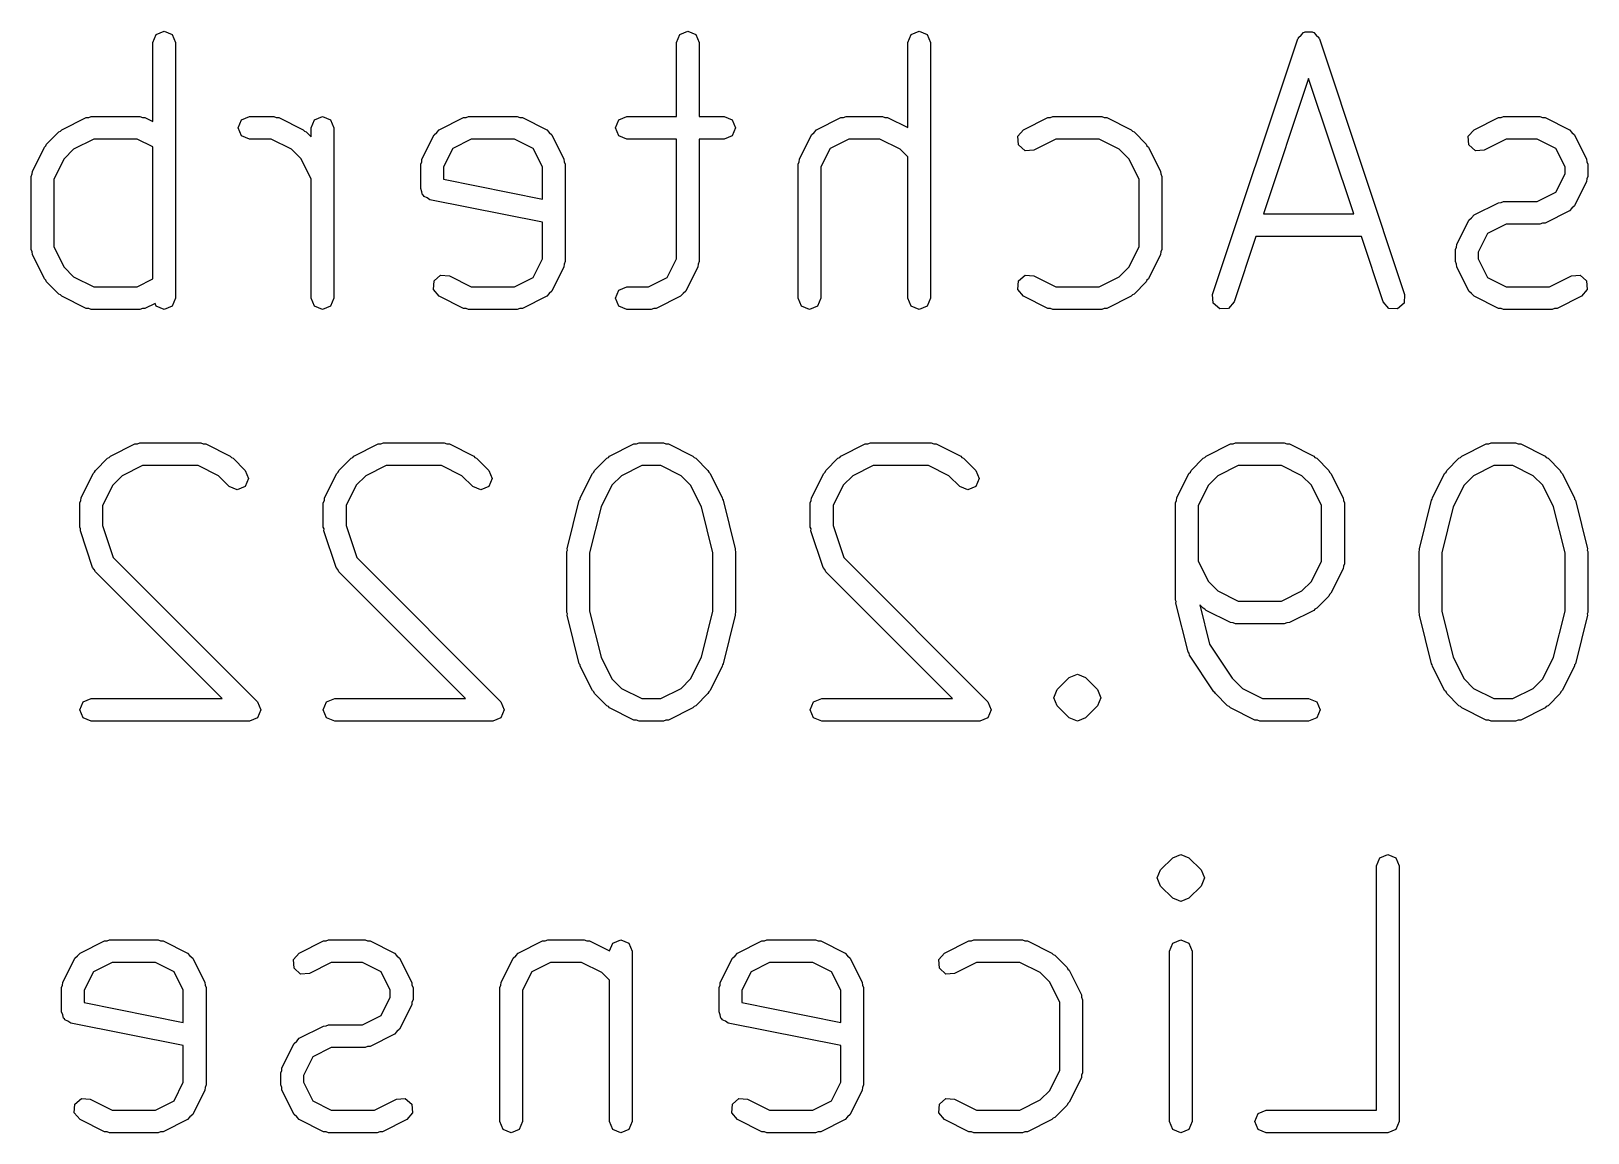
# Model space of a CAD drawing. Extents: x -8.7 to 8.7, y -10.2 to 10.1.
# Drawn here: x -3.9 to 1.58, y -10.24 to -6.37 of the extents above; entities that cross this region are included whole.
import ezdxf

# ---------------------------------------------------------------- set-up
doc = ezdxf.new("R2010")
doc.units = 0
doc.layers.add('BLACK', color=7, linetype='CONTINUOUS')

msp = doc.modelspace()

# ---------------------------------------------------------------- linework, layer by layer
at = {"layer": 'BLACK', "linetype": 'CONTINUOUS'}
for p, q in [((-3.46857, -6.40614), (-3.45686, -6.37786)), ((-3.46857, -6.68428), (-3.46857, -6.40614)), ((-3.45686, -6.37786), (-3.42857, -6.36614)), ((-3.42857, -6.36614), (-3.40029, -6.37786)), ((-3.40029, -6.37786), (-3.38857, -6.40614)), ((-3.38857, -6.40614), (-3.38857, -7.30614)), ((-1.62571, -6.40614), (-1.614, -6.37786)), ((-1.62571, -6.66614), (-1.62571, -6.40614)), ((-1.614, -6.37786), (-1.58571, -6.36614)), ((-1.58571, -6.36614), (-1.55743, -6.37786)), ((-1.55743, -6.37786), (-1.54571, -6.40614)), ((-1.54571, -6.40614), (-1.54571, -6.66614)), ((-0.811428, -6.40614), (-0.799712, -6.37786)), ((-0.811428, -6.70571), (-0.811428, -6.40614)), ((-0.799712, -6.37786), (-0.771428, -6.36614)), ((-0.771428, -6.36614), (-0.743144, -6.37786)), ((-0.743144, -6.37786), (-0.731428, -6.40614)), ((-0.731428, -6.40614), (-0.731428, -7.30614)), ((0.262052, -7.29349), (0.562052, -6.39349)), ((0.562052, -6.39349), (0.56401, -6.39123)), ((0.56401, -6.39123), (0.564222, -6.38825)), ((0.564222, -6.38825), (0.573804, -6.37994)), ((0.573804, -6.37994), (0.582111, -6.37037)), ((0.582111, -6.37037), (0.585091, -6.37015)), ((0.585091, -6.37015), (0.58735, -6.3682)), ((0.58735, -6.3682), (0.600002, -6.36909)), ((0.600002, -6.36909), (0.612648, -6.3682)), ((0.612648, -6.3682), (0.614906, -6.37015)), ((0.614906, -6.37015), (0.617887, -6.37036)), ((0.617887, -6.37036), (0.626196, -6.37994)), ((0.626196, -6.37994), (0.635776, -6.38825)), ((0.635776, -6.38825), (0.635988, -6.39123)), ((0.635988, -6.39123), (0.637946, -6.39349)), ((0.637946, -6.39349), (0.937946, -7.29349)), ((0.599999, -6.53263), (0.44121, -7.009)), ((0.758788, -7.009), (0.599999, -6.53263)), ((-3.78932, -6.71322), (-3.7036, -6.67036)), ((-3.7036, -6.67036), (-3.69432, -6.6697)), ((-3.69432, -6.6697), (-3.68571, -6.66614)), ((-3.68571, -6.66614), (-3.51428, -6.66614)), ((-3.51428, -6.66614), (-3.50568, -6.6697)), ((-3.50568, -6.6697), (-3.4964, -6.67036)), ((-3.4964, -6.67036), (-3.46857, -6.68428)), ((-3.16857, -6.70614), (-3.15685, -6.67786)), ((-3.15685, -6.67786), (-3.12857, -6.66614)), ((-3.12857, -6.66614), (-3.04286, -6.66614)), ((-3.04286, -6.66614), (-3.03425, -6.6697)), ((-3.03425, -6.6697), (-3.02497, -6.67036)), ((-3.02497, -6.67036), (-2.93925, -6.71322)), ((-2.91143, -6.70614), (-2.89971, -6.67786)), ((-2.89971, -6.67786), (-2.87143, -6.66614)), ((-2.87143, -6.66614), (-2.84314, -6.67786)), ((-2.84314, -6.67786), (-2.83143, -6.70614)), ((-2.46075, -6.71322), (-2.37503, -6.67036)), ((-2.37503, -6.67036), (-2.36574, -6.6697)), ((-2.36574, -6.6697), (-2.35714, -6.66614)), ((-2.35714, -6.66614), (-2.18571, -6.66614)), ((-2.18571, -6.66614), (-2.17711, -6.6697)), ((-2.17711, -6.6697), (-2.16783, -6.67036)), ((-2.16783, -6.67036), (-2.08211, -6.71322)), ((-1.84, -6.70614), (-1.82828, -6.67786)), ((-1.82828, -6.67786), (-1.8, -6.66614)), ((-1.8, -6.66614), (-1.62571, -6.66614)), ((-1.54571, -6.66614), (-1.45714, -6.66614)), ((-1.45714, -6.66614), (-1.42886, -6.67786)), ((-1.42886, -6.67786), (-1.41714, -6.70614)), ((-1.13217, -6.71322), (-1.04646, -6.67036)), ((-1.04646, -6.67036), (-1.03717, -6.6697)), ((-1.03717, -6.6697), (-1.02857, -6.66614)), ((-1.02857, -6.66614), (-0.9, -6.66614)), ((-0.9, -6.66614), (-0.891398, -6.6697)), ((-0.891398, -6.6697), (-0.882111, -6.67036)), ((-0.882111, -6.67036), (-0.811428, -6.70571)), ((-0.403603, -6.71322), (-0.317889, -6.67036)), ((-0.317889, -6.67036), (-0.308602, -6.6697)), ((-0.308602, -6.6697), (-0.3, -6.66614)), ((-0.3, -6.66614), (-0.128571, -6.66614)), ((-0.128571, -6.66614), (-0.119969, -6.6697)), ((-0.119969, -6.6697), (-0.110682, -6.67036)), ((-0.110682, -6.67036), (-0.024968, -6.71322)), ((1.18211, -6.71322), (1.26783, -6.67036)), ((1.26783, -6.67036), (1.27711, -6.6697)), ((1.27711, -6.6697), (1.28571, -6.66614)), ((1.28571, -6.66614), (1.41429, -6.66614)), ((1.41429, -6.66614), (1.42289, -6.6697)), ((1.42289, -6.6697), (1.43217, -6.67036)), ((1.43217, -6.67036), (1.51789, -6.71322)), ((-3.84257, -6.76357), (-3.79971, -6.72072)), ((-3.79971, -6.72072), (-3.79363, -6.7182)), ((-3.79363, -6.7182), (-3.78932, -6.71322)), ((-3.15685, -6.73443), (-3.16857, -6.70614)), ((-3.12857, -6.74614), (-3.15685, -6.73443)), ((-2.93925, -6.71322), (-2.93494, -6.7182)), ((-2.93494, -6.7182), (-2.92886, -6.72072)), ((-2.92886, -6.72072), (-2.91143, -6.73815)), ((-2.91143, -6.73815), (-2.91143, -6.70614)), ((-2.83143, -6.70614), (-2.83143, -7.30614)), ((-2.52149, -6.81682), (-2.47863, -6.73111)), ((-2.47863, -6.73111), (-2.46906, -6.7228)), ((-2.46906, -6.7228), (-2.46075, -6.71322)), ((-2.08211, -6.71322), (-2.0738, -6.7228)), ((-2.0738, -6.7228), (-2.06422, -6.73111)), ((-2.06422, -6.73111), (-2.02136, -6.81682)), ((-1.82828, -6.73443), (-1.84, -6.70614)), ((-1.8, -6.74614), (-1.82828, -6.73443)), ((-1.42886, -6.73443), (-1.45714, -6.74614)), ((-1.41714, -6.70614), (-1.42886, -6.73443)), ((-1.19292, -6.81682), (-1.15006, -6.73111)), ((-1.15006, -6.73111), (-1.14048, -6.7228)), ((-1.14048, -6.7228), (-1.13217, -6.71322)), ((-0.423661, -6.73635), (-0.403603, -6.71322)), ((-0.421491, -6.76689), (-0.423661, -6.73635)), ((-0.024968, -6.71322), (-0.020655, -6.7182)), ((-0.020655, -6.7182), (-0.014573, -6.72072)), ((-0.014573, -6.72072), (0.028284, -6.76357)), ((1.16205, -6.73635), (1.18211, -6.71322)), ((1.16422, -6.76689), (1.16205, -6.73635)), ((1.51789, -6.71322), (1.52619, -6.7228)), ((1.52619, -6.7228), (1.53578, -6.73111)), ((1.53578, -6.73111), (1.57863, -6.81682)), ((-3.89292, -6.85968), (-3.85006, -6.77397)), ((-3.85006, -6.77397), (-3.84509, -6.76965)), ((-3.84509, -6.76965), (-3.84257, -6.76357)), ((-3.74774, -6.78187), (-3.78141, -6.81555)), ((-3.67627, -6.74614), (-3.74774, -6.78187)), ((-3.52373, -6.74614), (-3.67627, -6.74614)), ((-3.46857, -6.77372), (-3.52373, -6.74614)), ((-3.46857, -7.23856), (-3.46857, -6.77372)), ((-3.0523, -6.74614), (-3.12857, -6.74614)), ((-2.98084, -6.78187), (-3.0523, -6.74614)), ((-2.94716, -6.81555), (-2.98084, -6.78187)), ((-2.41304, -6.77881), (-2.44571, -6.84416)), ((-2.3477, -6.74614), (-2.41304, -6.77881)), ((-2.19516, -6.74614), (-2.3477, -6.74614)), ((-2.12981, -6.77881), (-2.19516, -6.74614)), ((-2.09714, -6.84416), (-2.12981, -6.77881)), ((-1.62571, -6.74614), (-1.8, -6.74614)), ((-1.62571, -7.16813), (-1.62571, -6.74614)), ((-1.45714, -6.74614), (-1.54571, -6.74614)), ((-1.54571, -6.74614), (-1.54571, -7.17757)), ((-1.08447, -6.77881), (-1.11714, -6.84416)), ((-1.01913, -6.74614), (-1.08447, -6.77881)), ((-0.909443, -6.74614), (-1.01913, -6.74614)), ((-0.837979, -6.78187), (-0.909443, -6.74614)), ((-0.811428, -6.80842), (-0.837979, -6.78187)), ((-0.398363, -6.78695), (-0.421491, -6.76689)), ((-0.367825, -6.78478), (-0.398363, -6.78695)), ((-0.290557, -6.74614), (-0.367825, -6.78478)), ((-0.138014, -6.74614), (-0.290557, -6.74614)), ((-0.06655, -6.78187), (-0.138014, -6.74614)), ((-0.032875, -6.81555), (-0.06655, -6.78187)), ((0.028284, -6.76357), (0.030803, -6.76965)), ((0.030803, -6.76965), (0.035777, -6.77397)), ((0.035777, -6.77397), (0.078634, -6.85968)), ((1.18735, -6.78695), (1.16422, -6.76689)), ((1.21789, -6.78478), (1.18735, -6.78695)), ((1.29516, -6.74614), (1.21789, -6.78478)), ((1.40484, -6.74614), (1.29516, -6.74614)), ((1.47018, -6.77881), (1.40484, -6.74614)), ((1.50286, -6.84416), (1.47018, -6.77881)), ((-3.78141, -6.81555), (-3.81714, -6.88701)), ((-2.91143, -6.88701), (-2.94716, -6.81555)), ((-2.52571, -6.83471), (-2.52215, -6.82611)), ((-2.52571, -6.92043), (-2.52571, -6.83471)), ((-2.52215, -6.82611), (-2.52149, -6.81682)), ((-2.44571, -6.84416), (-2.44571, -6.88764)), ((-2.09714, -6.95735), (-2.09714, -6.84416)), ((-2.02136, -6.81682), (-2.0207, -6.82611)), ((-2.0207, -6.82611), (-2.01714, -6.83471)), ((-2.01714, -6.83471), (-2.01714, -7.17757)), ((-1.19714, -6.83471), (-1.19358, -6.82611)), ((-1.19714, -7.30614), (-1.19714, -6.83471)), ((-1.19358, -6.82611), (-1.19292, -6.81682)), ((-1.11714, -6.84416), (-1.11714, -7.30614)), ((-0.811428, -7.30614), (-0.811428, -6.80842)), ((0.002857, -6.88701), (-0.032875, -6.81555)), ((1.50286, -6.86813), (1.50286, -6.84416)), ((1.57863, -6.81682), (1.57929, -6.82611)), ((1.57929, -6.82611), (1.58286, -6.83471)), ((1.58286, -6.83471), (1.58286, -6.87757)), ((-3.89714, -6.87757), (-3.89358, -6.86897)), ((-3.89714, -7.13471), (-3.89714, -6.87757)), ((-3.89358, -6.86897), (-3.89292, -6.85968)), ((-3.81714, -6.88701), (-3.81714, -7.12527)), ((-2.91143, -7.30614), (-2.91143, -6.88701)), ((-2.44571, -6.88764), (-2.09714, -6.95735)), ((0.002857, -7.12527), (0.002857, -6.88701)), ((0.078634, -6.85968), (0.079294, -6.86897)), ((0.079294, -6.86897), (0.082857, -6.87757)), ((0.082857, -6.87757), (0.082857, -7.13471)), ((1.47018, -6.93347), (1.50286, -6.86813)), ((1.57863, -6.89546), (1.53578, -6.98117)), ((1.57929, -6.88617), (1.57863, -6.89546)), ((1.58286, -6.87757), (1.57929, -6.88617)), ((-2.52126, -6.93119), (-2.52571, -6.92043)), ((-2.519, -6.94262), (-2.52126, -6.93119)), ((-2.51557, -6.94491), (-2.519, -6.94262)), ((-2.514, -6.94871), (-2.51557, -6.94491)), ((-2.50324, -6.95317), (-2.514, -6.94871)), ((-2.49356, -6.95965), (-2.50324, -6.95317)), ((1.40484, -6.96614), (1.47018, -6.93347)), ((-2.09714, -7.03893), (-2.49356, -6.95965)), ((0.44121, -7.009), (0.758788, -7.009)), ((1.1738, -7.0228), (1.18211, -7.01322)), ((1.18211, -7.01322), (1.26783, -6.97036)), ((1.26783, -6.97036), (1.27711, -6.9697)), ((1.27711, -6.9697), (1.28571, -6.96614)), ((1.28571, -6.96614), (1.40484, -6.96614)), ((1.51789, -6.99906), (1.43217, -7.04192)), ((1.52619, -6.98948), (1.51789, -6.99906)), ((1.53578, -6.98117), (1.52619, -6.98948)), ((-2.09714, -7.16813), (-2.09714, -7.03893)), ((1.12136, -7.11682), (1.16422, -7.03111)), ((1.16422, -7.03111), (1.1738, -7.0228)), ((1.29516, -7.04614), (1.22981, -7.07881)), ((1.41429, -7.04614), (1.29516, -7.04614)), ((1.42289, -7.04258), (1.41429, -7.04614)), ((1.43217, -7.04192), (1.42289, -7.04258)), ((0.414543, -7.089), (0.337946, -7.31879)), ((0.785455, -7.089), (0.414543, -7.089)), ((0.862052, -7.31879), (0.785455, -7.089)), ((1.1207, -7.12611), (1.12136, -7.11682)), ((1.22981, -7.07881), (1.19714, -7.14416)), ((-3.89358, -7.14332), (-3.89714, -7.13471)), ((-3.89292, -7.1526), (-3.89358, -7.14332)), ((-3.85006, -7.23832), (-3.89292, -7.1526)), ((-3.81714, -7.12527), (-3.78141, -7.19673)), ((-2.12981, -7.23347), (-2.09714, -7.16813)), ((-2.01714, -7.17757), (-2.0207, -7.18617)), ((-1.65838, -7.23347), (-1.62571, -7.16813)), ((-1.54571, -7.17757), (-1.54928, -7.18617)), ((-0.032875, -7.19673), (0.002857, -7.12527)), ((0.078634, -7.1526), (0.035777, -7.23832)), ((0.079294, -7.14332), (0.078634, -7.1526)), ((0.082857, -7.13471), (0.079294, -7.14332)), ((1.11714, -7.13471), (1.1207, -7.12611)), ((1.11714, -7.17757), (1.11714, -7.13471)), ((1.1207, -7.18617), (1.11714, -7.17757)), ((1.19714, -7.14416), (1.19714, -7.16813)), ((1.19714, -7.16813), (1.22981, -7.23347)), ((-3.78141, -7.19673), (-3.74774, -7.23041)), ((-3.74774, -7.23041), (-3.67627, -7.26614)), ((-2.47863, -7.2454), (-2.45551, -7.22534)), ((-2.45551, -7.22534), (-2.42497, -7.22751)), ((-2.42497, -7.22751), (-2.3477, -7.26614)), ((-2.19516, -7.26614), (-2.12981, -7.23347)), ((-2.02136, -7.19546), (-2.06422, -7.28117)), ((-2.0207, -7.18617), (-2.02136, -7.19546)), ((-1.72373, -7.26614), (-1.65838, -7.23347)), ((-1.54994, -7.19546), (-1.59279, -7.28117)), ((-1.54928, -7.18617), (-1.54994, -7.19546)), ((-0.421491, -7.2454), (-0.398363, -7.22534)), ((-0.398363, -7.22534), (-0.367825, -7.22751)), ((-0.367825, -7.22751), (-0.290558, -7.26614)), ((-0.138014, -7.26614), (-0.06655, -7.23041)), ((-0.06655, -7.23041), (-0.032875, -7.19673)), ((1.12136, -7.19546), (1.1207, -7.18617)), ((1.16422, -7.28117), (1.12136, -7.19546)), ((1.22981, -7.23347), (1.29516, -7.26614)), ((1.4477, -7.26614), (1.52497, -7.22751)), ((1.52497, -7.22751), (1.55551, -7.22534)), ((1.55551, -7.22534), (1.57863, -7.2454)), ((-3.84509, -7.24263), (-3.85006, -7.23832)), ((-3.84257, -7.24871), (-3.84509, -7.24263)), ((-3.79971, -7.29157), (-3.84257, -7.24871)), ((-3.67627, -7.26614), (-3.52373, -7.26614)), ((-3.52373, -7.26614), (-3.46857, -7.23856)), ((-2.4808, -7.27593), (-2.47863, -7.2454)), ((-2.46074, -7.29906), (-2.4808, -7.27593)), ((-2.3477, -7.26614), (-2.19516, -7.26614)), ((-2.06422, -7.28117), (-2.07381, -7.28948)), ((-1.84, -7.30614), (-1.82828, -7.27786)), ((-1.82828, -7.27786), (-1.8, -7.26614)), ((-1.8, -7.26614), (-1.72373, -7.26614)), ((-1.59279, -7.28117), (-1.60238, -7.28948)), ((-0.423661, -7.27593), (-0.421491, -7.2454)), ((-0.403603, -7.29906), (-0.423661, -7.27593)), ((-0.290558, -7.26614), (-0.138014, -7.26614)), ((0.028284, -7.24871), (-0.014573, -7.29157)), ((0.030803, -7.24263), (0.028284, -7.24871)), ((0.035777, -7.23832), (0.030803, -7.24263)), ((1.1738, -7.28948), (1.16422, -7.28117)), ((1.29516, -7.26614), (1.4477, -7.26614)), ((1.5808, -7.27593), (1.56074, -7.29906)), ((1.57863, -7.2454), (1.5808, -7.27593)), ((-3.79363, -7.29409), (-3.79971, -7.29157)), ((-3.78932, -7.29906), (-3.79363, -7.29409)), ((-3.7036, -7.34192), (-3.78932, -7.29906)), ((-3.69432, -7.34258), (-3.7036, -7.34192)), ((-3.68571, -7.34614), (-3.69432, -7.34258)), ((-3.50568, -7.34258), (-3.51428, -7.34614)), ((-3.4964, -7.34192), (-3.50568, -7.34258)), ((-3.46107, -7.32425), (-3.4964, -7.34192)), ((-3.45686, -7.33443), (-3.46107, -7.32425)), ((-3.42857, -7.34614), (-3.45686, -7.33443)), ((-3.40029, -7.33443), (-3.42857, -7.34614)), ((-3.38857, -7.30614), (-3.40029, -7.33443)), ((-2.89971, -7.33443), (-2.91143, -7.30614)), ((-2.87143, -7.34614), (-2.89971, -7.33443)), ((-2.84314, -7.33443), (-2.87143, -7.34614)), ((-2.83143, -7.30614), (-2.84314, -7.33443)), ((-2.37503, -7.34192), (-2.46074, -7.29906)), ((-2.36574, -7.34258), (-2.37503, -7.34192)), ((-2.35714, -7.34614), (-2.36574, -7.34258)), ((-2.17711, -7.34258), (-2.18571, -7.34614)), ((-2.16783, -7.34192), (-2.17711, -7.34258)), ((-2.08211, -7.29906), (-2.16783, -7.34192)), ((-2.07381, -7.28948), (-2.08211, -7.29906)), ((-1.82828, -7.33443), (-1.84, -7.30614)), ((-1.8, -7.34614), (-1.82828, -7.33443)), ((-1.70568, -7.34258), (-1.71428, -7.34614)), ((-1.6964, -7.34192), (-1.70568, -7.34258)), ((-1.61068, -7.29906), (-1.6964, -7.34192)), ((-1.60238, -7.28948), (-1.61068, -7.29906)), ((-1.18543, -7.33443), (-1.19714, -7.30614)), ((-1.15714, -7.34614), (-1.18543, -7.33443)), ((-1.12886, -7.33443), (-1.15714, -7.34614)), ((-1.11714, -7.30614), (-1.12886, -7.33443)), ((-0.799712, -7.33443), (-0.811428, -7.30614)), ((-0.771428, -7.34614), (-0.799712, -7.33443)), ((-0.743144, -7.33443), (-0.771428, -7.34614)), ((-0.731428, -7.30614), (-0.743144, -7.33443)), ((-0.317889, -7.34192), (-0.403603, -7.29906)), ((-0.308602, -7.34258), (-0.317889, -7.34192)), ((-0.3, -7.34614), (-0.308602, -7.34258)), ((-0.119969, -7.34258), (-0.128571, -7.34614)), ((-0.110682, -7.34192), (-0.119969, -7.34258)), ((-0.024969, -7.29906), (-0.110682, -7.34192)), ((-0.020655, -7.29409), (-0.024969, -7.29906)), ((-0.014573, -7.29157), (-0.020655, -7.29409)), ((0.264222, -7.32403), (0.262052, -7.29349)), ((0.28735, -7.34409), (0.264222, -7.32403)), ((0.317887, -7.34192), (0.28735, -7.34409)), ((0.337946, -7.31879), (0.317887, -7.34192)), ((0.882111, -7.34192), (0.862052, -7.31879)), ((0.912648, -7.34409), (0.882111, -7.34192)), ((0.935776, -7.32403), (0.912648, -7.34409)), ((0.937946, -7.29349), (0.935776, -7.32403)), ((1.18211, -7.29906), (1.1738, -7.28948)), ((1.26783, -7.34192), (1.18211, -7.29906)), ((1.27711, -7.34258), (1.26783, -7.34192)), ((1.28571, -7.34614), (1.27711, -7.34258)), ((1.46574, -7.34258), (1.45714, -7.34614)), ((1.47503, -7.34192), (1.46574, -7.34258)), ((1.56074, -7.29906), (1.47503, -7.34192)), ((-3.51428, -7.34614), (-3.68571, -7.34614)), ((-2.18571, -7.34614), (-2.35714, -7.34614)), ((-1.71428, -7.34614), (-1.8, -7.34614)), ((-0.128571, -7.34614), (-0.3, -7.34614)), ((1.45714, -7.34614), (1.28571, -7.34614)), ((-3.61789, -7.86222), (-3.53217, -7.81936)), ((-3.53217, -7.81936), (-3.52289, -7.8187)), ((-3.52289, -7.8187), (-3.51428, -7.81514)), ((-3.51428, -7.81514), (-3.3, -7.81514)), ((-3.3, -7.81514), (-3.2914, -7.8187)), ((-3.2914, -7.8187), (-3.28211, -7.81936)), ((-3.28211, -7.81936), (-3.1964, -7.86222)), ((-2.76075, -7.86222), (-2.67503, -7.81936)), ((-2.67503, -7.81936), (-2.66574, -7.8187)), ((-2.66574, -7.8187), (-2.65714, -7.81514)), ((-2.65714, -7.81514), (-2.44286, -7.81514)), ((-2.44286, -7.81514), (-2.43425, -7.8187)), ((-2.43425, -7.8187), (-2.42497, -7.81936)), ((-2.42497, -7.81936), (-2.33925, -7.86222)), ((-1.86075, -7.86222), (-1.77503, -7.81936)), ((-1.77503, -7.81936), (-1.76574, -7.8187)), ((-1.76574, -7.8187), (-1.75714, -7.81514)), ((-1.75714, -7.81514), (-1.67143, -7.81514)), ((-1.67143, -7.81514), (-1.66283, -7.8187)), ((-1.66283, -7.8187), (-1.65354, -7.81936)), ((-1.65354, -7.81936), (-1.56783, -7.86222)), ((-1.04646, -7.86222), (-0.960746, -7.81936)), ((-0.960746, -7.81936), (-0.951459, -7.8187)), ((-0.951459, -7.8187), (-0.942857, -7.81514)), ((-0.942857, -7.81514), (-0.728571, -7.81514)), ((-0.728571, -7.81514), (-0.719969, -7.8187)), ((-0.719969, -7.8187), (-0.710682, -7.81936)), ((-0.710682, -7.81936), (-0.624968, -7.86222)), ((0.239253, -7.86222), (0.324969, -7.81936)), ((0.324969, -7.81936), (0.334255, -7.8187)), ((0.334255, -7.8187), (0.342857, -7.81514)), ((0.342857, -7.81514), (0.514285, -7.81514)), ((0.514285, -7.81514), (0.522887, -7.8187)), ((0.522887, -7.8187), (0.532174, -7.81936)), ((0.532174, -7.81936), (0.617888, -7.86222)), ((1.13925, -7.86222), (1.22497, -7.81936)), ((1.22497, -7.81936), (1.23425, -7.8187)), ((1.23425, -7.8187), (1.24286, -7.81514)), ((1.24286, -7.81514), (1.32857, -7.81514)), ((1.32857, -7.81514), (1.33717, -7.8187)), ((1.33717, -7.8187), (1.34646, -7.81936)), ((1.34646, -7.81936), (1.43217, -7.86222)), ((-3.67114, -7.91257), (-3.62828, -7.86972)), ((-3.62828, -7.86972), (-3.6222, -7.8672)), ((-3.6222, -7.8672), (-3.61789, -7.86222)), ((-3.1964, -7.86222), (-3.19208, -7.8672)), ((-3.19208, -7.8672), (-3.186, -7.86972)), ((-3.186, -7.86972), (-3.14314, -7.91257)), ((-2.814, -7.91257), (-2.77114, -7.86972)), ((-2.77114, -7.86972), (-2.76506, -7.8672)), ((-2.76506, -7.8672), (-2.76075, -7.86222)), ((-2.33925, -7.86222), (-2.33494, -7.8672)), ((-2.33494, -7.8672), (-2.32886, -7.86972)), ((-2.32886, -7.86972), (-2.286, -7.91257)), ((-1.914, -7.91257), (-1.87114, -7.86972)), ((-1.87114, -7.86972), (-1.86506, -7.8672)), ((-1.86506, -7.8672), (-1.86075, -7.86222)), ((-1.56783, -7.86222), (-1.56351, -7.8672)), ((-1.56351, -7.8672), (-1.55743, -7.86972)), ((-1.55743, -7.86972), (-1.51457, -7.91257)), ((-1.09971, -7.91257), (-1.05685, -7.86972)), ((-1.05685, -7.86972), (-1.05077, -7.8672)), ((-1.05077, -7.8672), (-1.04646, -7.86222)), ((-0.624968, -7.86222), (-0.620655, -7.8672)), ((-0.620655, -7.8672), (-0.614573, -7.86972)), ((-0.614573, -7.86972), (-0.571716, -7.91257)), ((0.186001, -7.91257), (0.228858, -7.86972)), ((0.228858, -7.86972), (0.234939, -7.8672)), ((0.234939, -7.8672), (0.239253, -7.86222)), ((0.617888, -7.86222), (0.6222, -7.8672)), ((0.6222, -7.8672), (0.628283, -7.86971)), ((0.628283, -7.86971), (0.671141, -7.91257)), ((1.086, -7.91257), (1.12886, -7.86972)), ((1.12886, -7.86972), (1.13494, -7.8672)), ((1.13494, -7.8672), (1.13925, -7.86222)), ((1.43217, -7.86222), (1.43649, -7.8672)), ((1.43649, -7.8672), (1.44257, -7.86972)), ((1.44257, -7.86972), (1.48543, -7.91257)), ((-3.72149, -8.00868), (-3.67863, -7.92297)), ((-3.67863, -7.92297), (-3.67366, -7.91865)), ((-3.67366, -7.91865), (-3.67114, -7.91257)), ((-3.57631, -7.93087), (-3.60998, -7.96455)), ((-3.50484, -7.89514), (-3.57631, -7.93087)), ((-3.30944, -7.89514), (-3.50484, -7.89514)), ((-3.23798, -7.93087), (-3.30944, -7.89514)), ((-3.19971, -7.96914), (-3.23798, -7.93087)), ((-3.14314, -7.91257), (-3.13143, -7.94086)), ((-3.13143, -7.94086), (-3.14314, -7.96914)), ((-2.86435, -8.00868), (-2.82149, -7.92297)), ((-2.82149, -7.92297), (-2.81652, -7.91865)), ((-2.81652, -7.91865), (-2.814, -7.91257)), ((-2.71916, -7.93087), (-2.75284, -7.96455)), ((-2.6477, -7.89514), (-2.71916, -7.93087)), ((-2.4523, -7.89514), (-2.6477, -7.89514)), ((-2.38084, -7.93087), (-2.4523, -7.89514)), ((-2.34257, -7.96914), (-2.38084, -7.93087)), ((-2.286, -7.91257), (-2.27428, -7.94086)), ((-2.27428, -7.94086), (-2.286, -7.96914)), ((-1.96435, -8.00868), (-1.92149, -7.92297)), ((-1.92149, -7.92297), (-1.91652, -7.91865)), ((-1.91652, -7.91865), (-1.914, -7.91257)), ((-1.81916, -7.93087), (-1.85284, -7.96455)), ((-1.7477, -7.89514), (-1.81916, -7.93087)), ((-1.68087, -7.89514), (-1.7477, -7.89514)), ((-1.60941, -7.93087), (-1.68087, -7.89514)), ((-1.57573, -7.96455), (-1.60941, -7.93087)), ((-1.51457, -7.91257), (-1.51205, -7.91865)), ((-1.51205, -7.91865), (-1.50708, -7.92297)), ((-1.50708, -7.92297), (-1.46422, -8.00868)), ((-1.15006, -8.00868), (-1.1072, -7.92297)), ((-1.1072, -7.92297), (-1.10223, -7.91865)), ((-1.10223, -7.91865), (-1.09971, -7.91257)), ((-1.00488, -7.93087), (-1.03855, -7.96455)), ((-0.933414, -7.89514), (-1.00488, -7.93087)), ((-0.738014, -7.89514), (-0.933414, -7.89514)), ((-0.66655, -7.93087), (-0.738014, -7.89514)), ((-0.628284, -7.96914), (-0.66655, -7.93087)), ((-0.571716, -7.91257), (-0.56, -7.94086)), ((-0.56, -7.94086), (-0.571716, -7.96914)), ((0.135651, -8.00868), (0.178508, -7.92297)), ((0.178508, -7.92297), (0.183481, -7.91865)), ((0.183481, -7.91865), (0.186001, -7.91257)), ((0.280835, -7.93087), (0.24716, -7.96455)), ((0.3523, -7.89514), (0.280835, -7.93087)), ((0.504842, -7.89514), (0.3523, -7.89514)), ((0.576304, -7.93087), (0.504842, -7.89514)), ((0.609983, -7.96455), (0.576304, -7.93087)), ((0.671141, -7.91257), (0.67366, -7.91865)), ((0.67366, -7.91865), (0.678634, -7.92297)), ((0.678634, -7.92297), (0.721491, -8.00868)), ((1.03565, -8.00868), (1.07851, -7.92297)), ((1.07851, -7.92297), (1.08348, -7.91865)), ((1.08348, -7.91865), (1.086, -7.91257)), ((1.18083, -7.93087), (1.14716, -7.96455)), ((1.2523, -7.89514), (1.18083, -7.93087)), ((1.31913, -7.89514), (1.2523, -7.89514)), ((1.39059, -7.93087), (1.31913, -7.89514)), ((1.42427, -7.96455), (1.39059, -7.93087)), ((1.48543, -7.91257), (1.48794, -7.91865)), ((1.48794, -7.91865), (1.49292, -7.92297)), ((1.49292, -7.92297), (1.53578, -8.00868)), ((-3.60998, -7.96455), (-3.64571, -8.03601)), ((-3.17143, -7.98086), (-3.19971, -7.96914)), ((-3.14314, -7.96914), (-3.17143, -7.98086)), ((-2.75284, -7.96455), (-2.78857, -8.03601)), ((-2.31428, -7.98086), (-2.34257, -7.96914)), ((-2.286, -7.96914), (-2.31428, -7.98086)), ((-1.85284, -7.96455), (-1.89083, -8.04053)), ((-1.53774, -8.04053), (-1.57573, -7.96455)), ((-1.03855, -7.96455), (-1.07428, -8.03601)), ((-0.6, -7.98086), (-0.628284, -7.96914)), ((-0.571716, -7.96914), (-0.6, -7.98086)), ((0.24716, -7.96455), (0.211428, -8.03601)), ((0.645714, -8.03601), (0.609983, -7.96455)), ((1.14716, -7.96455), (1.10917, -8.04053)), ((1.46226, -8.04053), (1.42427, -7.96455)), ((-3.72571, -8.02657), (-3.72215, -8.01797)), ((-3.72571, -8.11228), (-3.72571, -8.02657)), ((-3.72215, -8.01797), (-3.72149, -8.00868)), ((-3.64571, -8.03601), (-3.64571, -8.10579)), ((-2.86857, -8.02657), (-2.86501, -8.01797)), ((-2.86857, -8.11228), (-2.86857, -8.02657)), ((-2.86501, -8.01797), (-2.86435, -8.00868)), ((-2.78857, -8.03601), (-2.78857, -8.10579)), ((-2.01023, -8.1883), (-1.96738, -8.01687)), ((-1.96738, -8.01687), (-1.96467, -8.01322)), ((-1.96467, -8.01322), (-1.96435, -8.00868)), ((-1.89083, -8.04053), (-1.93143, -8.20293)), ((-1.49714, -8.20293), (-1.53774, -8.04053)), ((-1.46422, -8.00868), (-1.4639, -8.01322)), ((-1.4639, -8.01322), (-1.46119, -8.01687)), ((-1.46119, -8.01687), (-1.41834, -8.1883)), ((-1.15429, -8.02657), (-1.15072, -8.01797)), ((-1.15429, -8.11228), (-1.15429, -8.02657)), ((-1.15072, -8.01797), (-1.15006, -8.00868)), ((-1.07428, -8.03601), (-1.07428, -8.10579)), ((0.131428, -8.02657), (0.134991, -8.01797)), ((0.131428, -8.36943), (0.131428, -8.02657)), ((0.134991, -8.01797), (0.135651, -8.00868)), ((0.211428, -8.03601), (0.211428, -8.23141)), ((0.645714, -8.23142), (0.645714, -8.03601)), ((0.721491, -8.00868), (0.722151, -8.01797)), ((0.722151, -8.01797), (0.725714, -8.02657)), ((0.725714, -8.02657), (0.725714, -8.24086)), ((0.989765, -8.1883), (1.03262, -8.01687)), ((1.03262, -8.01687), (1.03533, -8.01322)), ((1.03533, -8.01322), (1.03565, -8.00868)), ((1.10917, -8.04053), (1.06857, -8.20293)), ((1.50286, -8.20293), (1.46226, -8.04053)), ((1.53578, -8.00868), (1.5361, -8.01322)), ((1.5361, -8.01322), (1.5388, -8.01687)), ((1.5388, -8.01687), (1.58166, -8.1883)), ((-3.64571, -8.10579), (-3.6079, -8.21925)), ((-2.78857, -8.10579), (-2.75075, -8.21925)), ((-1.07428, -8.10579), (-1.03647, -8.21925)), ((-3.72319, -8.11837), (-3.72571, -8.11228)), ((-3.72366, -8.12493), (-3.72319, -8.11837)), ((-3.6808, -8.25351), (-3.72366, -8.12493)), ((-2.86605, -8.11837), (-2.86857, -8.11228)), ((-2.86652, -8.12493), (-2.86605, -8.11837)), ((-2.82366, -8.25351), (-2.86652, -8.12493)), ((-1.15176, -8.11837), (-1.15429, -8.11228)), ((-1.15223, -8.12493), (-1.15176, -8.11837)), ((-1.10938, -8.25351), (-1.15223, -8.12493)), ((-3.6079, -8.21925), (-3.10029, -8.72686)), ((-2.75075, -8.21925), (-2.24314, -8.72686)), ((-2.01143, -8.198), (-2.00949, -8.19332)), ((-2.01143, -8.41228), (-2.01143, -8.198)), ((-2.00949, -8.19332), (-2.01023, -8.1883)), ((-1.93143, -8.20293), (-1.93143, -8.40736)), ((-1.49714, -8.40736), (-1.49714, -8.20293)), ((-1.41834, -8.1883), (-1.41908, -8.19332)), ((-1.41908, -8.19332), (-1.41714, -8.198)), ((-1.41714, -8.198), (-1.41714, -8.41228)), ((-1.03647, -8.21925), (-0.528857, -8.72686)), ((0.988571, -8.198), (0.990512, -8.19332)), ((0.988571, -8.41228), (0.988571, -8.198)), ((0.990512, -8.19332), (0.989765, -8.1883)), ((1.06857, -8.20293), (1.06857, -8.40736)), ((1.50286, -8.40736), (1.50286, -8.20293)), ((1.58166, -8.1883), (1.58092, -8.19332)), ((1.58092, -8.19332), (1.58286, -8.198)), ((1.58286, -8.198), (1.58286, -8.41228)), ((-3.6747, -8.26054), (-3.6808, -8.25351)), ((-3.67114, -8.26914), (-3.6747, -8.26054)), ((-3.22514, -8.71514), (-3.67114, -8.26914)), ((-2.81756, -8.26054), (-2.82366, -8.25351)), ((-2.814, -8.26914), (-2.81756, -8.26054)), ((-2.368, -8.71514), (-2.814, -8.26914)), ((-1.10328, -8.26054), (-1.10938, -8.25351)), ((-1.09971, -8.26914), (-1.10328, -8.26054)), ((-0.653711, -8.71514), (-1.09971, -8.26914)), ((0.211428, -8.23141), (0.24716, -8.30288)), ((0.609983, -8.30288), (0.645714, -8.23142)), ((0.721491, -8.25875), (0.678634, -8.34446)), ((0.722151, -8.24946), (0.721491, -8.25875)), ((0.725714, -8.24086), (0.722151, -8.24946)), ((0.24716, -8.30288), (0.280836, -8.33655)), ((0.576304, -8.33655), (0.609983, -8.30288)), ((0.133369, -8.37411), (0.131428, -8.36943)), ((0.132622, -8.37913), (0.133369, -8.37411)), ((0.175479, -8.55056), (0.132622, -8.37913)), ((0.280836, -8.33655), (0.352299, -8.37228)), ((0.352299, -8.37228), (0.504842, -8.37228)), ((0.504842, -8.37228), (0.576304, -8.33655)), ((0.671141, -8.35485), (0.628283, -8.39771)), ((0.67366, -8.34877), (0.671141, -8.35485)), ((0.678634, -8.34446), (0.67366, -8.34877)), ((-2.00949, -8.41697), (-2.01143, -8.41228)), ((-2.01023, -8.42199), (-2.00949, -8.41697)), ((-1.96738, -8.59342), (-2.01023, -8.42199)), ((-1.93143, -8.40736), (-1.89083, -8.56975)), ((-1.53774, -8.56976), (-1.49714, -8.40736)), ((-1.41834, -8.42199), (-1.46119, -8.59342)), ((-1.41714, -8.41228), (-1.41908, -8.41697)), ((-1.41908, -8.41697), (-1.41834, -8.42199)), ((0.228858, -8.39771), (0.216688, -8.38554)), ((0.216688, -8.38554), (0.251411, -8.52443)), ((0.23494, -8.40023), (0.228858, -8.39771)), ((0.239254, -8.40521), (0.23494, -8.40023)), ((0.324969, -8.44806), (0.239254, -8.40521)), ((0.617887, -8.40521), (0.532174, -8.44806)), ((0.622199, -8.40023), (0.617887, -8.40521)), ((0.628283, -8.39771), (0.622199, -8.40023)), ((0.990512, -8.41697), (0.988571, -8.41228)), ((0.989765, -8.42199), (0.990512, -8.41697)), ((1.03262, -8.59342), (0.989765, -8.42199)), ((1.06857, -8.40736), (1.10917, -8.56975)), ((1.46226, -8.56976), (1.50286, -8.40736)), ((1.58166, -8.42199), (1.5388, -8.59342)), ((1.58286, -8.41228), (1.58092, -8.41697)), ((1.58092, -8.41697), (1.58166, -8.42199)), ((0.334255, -8.44872), (0.324969, -8.44806)), ((0.342857, -8.45228), (0.334255, -8.44872)), ((0.514285, -8.45228), (0.342857, -8.45228)), ((0.522887, -8.44872), (0.514285, -8.45228)), ((0.532174, -8.44806), (0.522887, -8.44872)), ((0.251411, -8.52443), (0.331083, -8.64394)), ((-1.96467, -8.59707), (-1.96738, -8.59342)), ((-1.96435, -8.6016), (-1.96467, -8.59707)), ((-1.92149, -8.68732), (-1.96435, -8.6016)), ((-1.89083, -8.56975), (-1.85284, -8.64574)), ((-1.57573, -8.64574), (-1.53774, -8.56976)), ((-1.46422, -8.6016), (-1.50708, -8.68732)), ((-1.4639, -8.59707), (-1.46422, -8.6016)), ((-1.46119, -8.59342), (-1.4639, -8.59707)), ((0.179645, -8.55618), (0.175479, -8.55056)), ((0.181003, -8.56304), (0.179645, -8.55618)), ((0.266717, -8.69162), (0.181003, -8.56304)), ((1.03533, -8.59707), (1.03262, -8.59342)), ((1.03565, -8.6016), (1.03533, -8.59707)), ((1.07851, -8.68732), (1.03565, -8.6016)), ((1.10917, -8.56975), (1.14716, -8.64574)), ((1.42427, -8.64574), (1.46226, -8.56976)), ((1.53578, -8.6016), (1.49292, -8.68732)), ((1.5361, -8.59707), (1.53578, -8.6016)), ((1.5388, -8.59342), (1.5361, -8.59707)), ((-1.85284, -8.64574), (-1.81916, -8.67941)), ((-1.60941, -8.67941), (-1.57573, -8.64574)), ((-0.285426, -8.684), (-0.242569, -8.64114)), ((-0.242569, -8.64114), (-0.214285, -8.62943)), ((-0.214285, -8.62943), (-0.186001, -8.64114)), ((-0.186001, -8.64114), (-0.143144, -8.684)), ((0.331083, -8.64394), (0.36655, -8.67941)), ((1.14716, -8.64574), (1.18084, -8.67941)), ((1.39059, -8.67941), (1.42427, -8.64574)), ((-1.91652, -8.69163), (-1.92149, -8.68732)), ((-1.914, -8.69771), (-1.91652, -8.69163)), ((-1.87114, -8.74057), (-1.914, -8.69771)), ((-1.81916, -8.67941), (-1.7477, -8.71514)), ((-1.68087, -8.71514), (-1.60941, -8.67941)), ((-1.51457, -8.69771), (-1.55743, -8.74057)), ((-1.51205, -8.69163), (-1.51457, -8.69771)), ((-1.50708, -8.68732), (-1.51205, -8.69163)), ((-0.297142, -8.71228), (-0.285426, -8.684)), ((-0.285426, -8.74057), (-0.297142, -8.71228)), ((-0.143144, -8.684), (-0.131428, -8.71228)), ((-0.131428, -8.71228), (-0.143144, -8.74057)), ((0.270139, -8.69391), (0.266717, -8.69162)), ((0.271715, -8.69771), (0.270139, -8.69391)), ((0.314573, -8.74057), (0.271715, -8.69771)), ((0.36655, -8.67941), (0.438013, -8.71514)), ((1.08348, -8.69163), (1.07851, -8.68732)), ((1.086, -8.69771), (1.08348, -8.69163)), ((1.12886, -8.74057), (1.086, -8.69771)), ((1.18084, -8.67941), (1.2523, -8.71514)), ((1.31913, -8.71514), (1.39059, -8.67941)), ((1.48543, -8.69771), (1.44257, -8.74057)), ((1.48794, -8.69163), (1.48543, -8.69771)), ((1.49292, -8.68732), (1.48794, -8.69163)), ((-3.72571, -8.75514), (-3.714, -8.72686)), ((-3.714, -8.78343), (-3.72571, -8.75514)), ((-3.714, -8.72686), (-3.68571, -8.71514)), ((-3.68571, -8.71514), (-3.22514, -8.71514)), ((-3.10029, -8.72686), (-3.08857, -8.75514)), ((-3.08857, -8.75514), (-3.10029, -8.78343)), ((-2.86857, -8.75514), (-2.85685, -8.72686)), ((-2.85685, -8.78343), (-2.86857, -8.75514)), ((-2.85685, -8.72686), (-2.82857, -8.71514)), ((-2.82857, -8.71514), (-2.368, -8.71514)), ((-2.24314, -8.72686), (-2.23143, -8.75514)), ((-2.23143, -8.75514), (-2.24314, -8.78343)), ((-1.86506, -8.74309), (-1.87114, -8.74057)), ((-1.86074, -8.74806), (-1.86506, -8.74309)), ((-1.77503, -8.79092), (-1.86074, -8.74806)), ((-1.7477, -8.71514), (-1.68087, -8.71514)), ((-1.56783, -8.74806), (-1.65354, -8.79092)), ((-1.56351, -8.74309), (-1.56783, -8.74806)), ((-1.55743, -8.74057), (-1.56351, -8.74309)), ((-1.15429, -8.75514), (-1.14257, -8.72686)), ((-1.14257, -8.78343), (-1.15429, -8.75514)), ((-1.14257, -8.72686), (-1.11428, -8.71514)), ((-1.11428, -8.71514), (-0.653711, -8.71514)), ((-0.528857, -8.72686), (-0.517142, -8.75514)), ((-0.517142, -8.75514), (-0.528857, -8.78343)), ((-0.242569, -8.78343), (-0.285426, -8.74057)), ((-0.143144, -8.74057), (-0.186001, -8.78343)), ((0.320655, -8.74309), (0.314573, -8.74057)), ((0.324968, -8.74806), (0.320655, -8.74309)), ((0.410682, -8.79092), (0.324968, -8.74806)), ((0.438013, -8.71514), (0.599999, -8.71514)), ((0.599999, -8.71514), (0.628283, -8.72686)), ((0.628283, -8.72686), (0.639999, -8.75514)), ((0.639999, -8.75514), (0.628283, -8.78343)), ((1.13494, -8.74309), (1.12886, -8.74057)), ((1.13925, -8.74806), (1.13494, -8.74309)), ((1.22497, -8.79092), (1.13925, -8.74806)), ((1.2523, -8.71514), (1.31913, -8.71514)), ((1.43217, -8.74806), (1.34646, -8.79092)), ((1.43649, -8.74309), (1.43217, -8.74806)), ((1.44257, -8.74057), (1.43649, -8.74309)), ((-3.68571, -8.79514), (-3.714, -8.78343)), ((-3.12857, -8.79514), (-3.68571, -8.79514)), ((-3.10029, -8.78343), (-3.12857, -8.79514)), ((-2.82857, -8.79514), (-2.85685, -8.78343)), ((-2.27143, -8.79514), (-2.82857, -8.79514)), ((-2.24314, -8.78343), (-2.27143, -8.79514)), ((-1.76574, -8.79158), (-1.77503, -8.79092)), ((-1.75714, -8.79514), (-1.76574, -8.79158)), ((-1.67143, -8.79514), (-1.75714, -8.79514)), ((-1.66283, -8.79158), (-1.67143, -8.79514)), ((-1.65354, -8.79092), (-1.66283, -8.79158)), ((-1.11428, -8.79514), (-1.14257, -8.78343)), ((-0.557142, -8.79514), (-1.11428, -8.79514)), ((-0.528857, -8.78343), (-0.557142, -8.79514)), ((-0.214285, -8.79514), (-0.242569, -8.78343)), ((-0.186001, -8.78343), (-0.214285, -8.79514)), ((0.419969, -8.79158), (0.410682, -8.79092)), ((0.428571, -8.79514), (0.419969, -8.79158)), ((0.599999, -8.79514), (0.428571, -8.79514)), ((0.628283, -8.78343), (0.599999, -8.79514)), ((1.23425, -8.79158), (1.22497, -8.79092)), ((1.24286, -8.79514), (1.23425, -8.79158)), ((1.32857, -8.79514), (1.24286, -8.79514)), ((1.33717, -8.79158), (1.32857, -8.79514)), ((1.34646, -8.79092), (1.33717, -8.79158)), ((0.078859, -9.31871), (0.121715, -9.27586)), ((0.121715, -9.27586), (0.121716, -9.27586)), ((0.121716, -9.27586), (0.15, -9.26414)), ((0.121716, -9.27586), (0.121716, -9.27586)), ((0.15, -9.26414), (0.178285, -9.27586)), ((0.178285, -9.27586), (0.221142, -9.31872)), ((0.838571, -9.30414), (0.850287, -9.27586)), ((0.838571, -10.1641), (0.838571, -9.30414)), ((0.850287, -9.27586), (0.878571, -9.26414)), ((0.878571, -9.26414), (0.906855, -9.27586)), ((0.906855, -9.27586), (0.918571, -9.30414)), ((0.918571, -9.30414), (0.918571, -10.2041)), ((0.067142, -9.347), (0.078857, -9.31872)), ((0.078858, -9.37528), (0.067142, -9.347)), ((0.078857, -9.31872), (0.078859, -9.31871)), ((0.232857, -9.347), (0.221141, -9.37528)), ((0.221142, -9.31872), (0.232857, -9.347)), ((0.121716, -9.41814), (0.078858, -9.37528)), ((0.141716, -9.42643), (0.121716, -9.41814)), ((0.178285, -9.41814), (0.150001, -9.42986)), ((0.178286, -9.41814), (0.178285, -9.41814)), ((0.221139, -9.37529), (0.178286, -9.41814)), ((0.221141, -9.37528), (0.221139, -9.37529)), ((0.15, -9.42986), (0.141716, -9.42643)), ((0.150001, -9.42986), (0.15, -9.42986)), ((-3.72503, -9.61122), (-3.63932, -9.56837)), ((-3.63932, -9.56837), (-3.63003, -9.56771)), ((-3.63003, -9.56771), (-3.62143, -9.56414)), ((-3.62143, -9.56414), (-3.45, -9.56414)), ((-3.45, -9.56414), (-3.4414, -9.56771)), ((-3.4414, -9.56771), (-3.43211, -9.56837)), ((-3.43211, -9.56837), (-3.3464, -9.61122)), ((-2.9536, -9.61122), (-2.86789, -9.56837)), ((-2.86789, -9.56837), (-2.8586, -9.56771)), ((-2.8586, -9.56771), (-2.85, -9.56414)), ((-2.85, -9.56414), (-2.72143, -9.56414)), ((-2.72143, -9.56414), (-2.71283, -9.56771)), ((-2.71283, -9.56771), (-2.70354, -9.56837)), ((-2.70354, -9.56837), (-2.61782, -9.61122)), ((-2.18217, -9.61122), (-2.09646, -9.56837)), ((-2.09646, -9.56837), (-2.08717, -9.56771)), ((-2.08717, -9.56771), (-2.07857, -9.56414)), ((-2.07857, -9.56414), (-1.95, -9.56414)), ((-1.95, -9.56414), (-1.9414, -9.56771)), ((-1.9414, -9.56771), (-1.93211, -9.56837)), ((-1.93211, -9.56837), (-1.86128, -9.60378)), ((-1.86128, -9.60378), (-1.84971, -9.57586)), ((-1.84971, -9.57586), (-1.82143, -9.56414)), ((-1.82143, -9.56414), (-1.79314, -9.57586)), ((-1.79314, -9.57586), (-1.78143, -9.60414)), ((-1.41075, -9.61122), (-1.32503, -9.56837)), ((-1.32503, -9.56837), (-1.31574, -9.56771)), ((-1.31574, -9.56771), (-1.30714, -9.56414)), ((-1.30714, -9.56414), (-1.13571, -9.56414)), ((-1.13571, -9.56414), (-1.12711, -9.56771)), ((-1.12711, -9.56771), (-1.11782, -9.56837)), ((-1.11782, -9.56837), (-1.03211, -9.61122)), ((-0.682174, -9.61122), (-0.59646, -9.56837)), ((-0.59646, -9.56837), (-0.587173, -9.56771)), ((-0.587173, -9.56771), (-0.578571, -9.56414)), ((-0.578571, -9.56414), (-0.407142, -9.56414)), ((-0.407142, -9.56414), (-0.39854, -9.56771)), ((-0.39854, -9.56771), (-0.389253, -9.56837)), ((-0.389253, -9.56837), (-0.303539, -9.61122)), ((0.11, -9.60414), (0.121716, -9.57586)), ((0.121716, -9.57586), (0.15, -9.56414)), ((0.15, -9.56414), (0.178284, -9.57586)), ((0.178284, -9.57586), (0.19, -9.60414)), ((-3.78578, -9.71482), (-3.74292, -9.62911)), ((-3.74292, -9.62911), (-3.73334, -9.6208)), ((-3.73334, -9.6208), (-3.72503, -9.61122)), ((-3.61198, -9.64414), (-3.67733, -9.67681)), ((-3.45944, -9.64414), (-3.61198, -9.64414)), ((-3.3941, -9.67681), (-3.45944, -9.64414)), ((-3.3464, -9.61122), (-3.33809, -9.6208)), ((-3.33809, -9.6208), (-3.32851, -9.62911)), ((-3.32851, -9.62911), (-3.28565, -9.71482)), ((-2.97366, -9.63435), (-2.9536, -9.61122)), ((-2.97149, -9.66489), (-2.97366, -9.63435)), ((-2.84056, -9.64414), (-2.91782, -9.68278)), ((-2.73087, -9.64414), (-2.84056, -9.64414)), ((-2.66553, -9.67681), (-2.73087, -9.64414)), ((-2.61782, -9.61122), (-2.60952, -9.6208)), ((-2.60952, -9.6208), (-2.59994, -9.62911)), ((-2.59994, -9.62911), (-2.55708, -9.71482)), ((-2.24292, -9.71482), (-2.20006, -9.62911)), ((-2.20006, -9.62911), (-2.19048, -9.6208)), ((-2.19048, -9.6208), (-2.18217, -9.61122)), ((-2.06913, -9.64414), (-2.13447, -9.67681)), ((-1.95944, -9.64414), (-2.06913, -9.64414)), ((-1.88798, -9.67987), (-1.95944, -9.64414)), ((-1.78143, -9.60414), (-1.78143, -10.2041)), ((-1.47149, -9.71482), (-1.42863, -9.62911)), ((-1.42863, -9.62911), (-1.41906, -9.6208)), ((-1.41906, -9.6208), (-1.41075, -9.61122)), ((-1.2977, -9.64414), (-1.36304, -9.67681)), ((-1.14516, -9.64414), (-1.2977, -9.64414)), ((-1.07981, -9.67681), (-1.14516, -9.64414)), ((-1.03211, -9.61122), (-1.0238, -9.6208)), ((-1.0238, -9.6208), (-1.01422, -9.62911)), ((-1.01422, -9.62911), (-0.971365, -9.71482)), ((-0.702232, -9.63435), (-0.682174, -9.61122)), ((-0.700062, -9.66489), (-0.702232, -9.63435)), ((-0.569128, -9.64414), (-0.646396, -9.68278)), ((-0.416585, -9.64414), (-0.569128, -9.64414)), ((-0.345121, -9.67987), (-0.416585, -9.64414)), ((-0.303539, -9.61122), (-0.299226, -9.6162)), ((-0.299226, -9.6162), (-0.293144, -9.61872)), ((-0.293144, -9.61872), (-0.250287, -9.66157)), ((0.11, -10.2041), (0.11, -9.60414)), ((0.19, -9.60414), (0.19, -10.2041)), ((-3.67733, -9.67681), (-3.71, -9.74216)), ((-3.36143, -9.74216), (-3.3941, -9.67681)), ((-2.94836, -9.68495), (-2.97149, -9.66489)), ((-2.91782, -9.68278), (-2.94836, -9.68495)), ((-2.63286, -9.74216), (-2.66553, -9.67681)), ((-2.13447, -9.67681), (-2.16714, -9.74216)), ((-1.86143, -9.70642), (-1.88798, -9.67987)), ((-1.36304, -9.67681), (-1.39571, -9.74216)), ((-1.04714, -9.74216), (-1.07981, -9.67681)), ((-0.676934, -9.68495), (-0.700062, -9.66489)), ((-0.646396, -9.68278), (-0.676934, -9.68495)), ((-0.311446, -9.71355), (-0.345121, -9.67987)), ((-0.250287, -9.66157), (-0.247768, -9.66765)), ((-0.247768, -9.66765), (-0.242794, -9.67197)), ((-0.242794, -9.67197), (-0.199937, -9.75768)), ((-3.79, -9.73271), (-3.78644, -9.72411)), ((-3.79, -9.81843), (-3.79, -9.73271)), ((-3.78644, -9.72411), (-3.78578, -9.71482)), ((-3.71, -9.74216), (-3.71, -9.78564)), ((-3.36143, -9.85535), (-3.36143, -9.74216)), ((-3.28565, -9.71482), (-3.28499, -9.72411)), ((-3.28499, -9.72411), (-3.28143, -9.73271)), ((-3.28143, -9.73271), (-3.28143, -10.0756)), ((-2.63286, -9.76613), (-2.63286, -9.74216)), ((-2.55708, -9.71482), (-2.55642, -9.72411)), ((-2.55642, -9.72411), (-2.55286, -9.73271)), ((-2.55286, -9.73271), (-2.55286, -9.77557)), ((-2.24714, -9.73271), (-2.24358, -9.72411)), ((-2.24714, -10.2041), (-2.24714, -9.73271)), ((-2.24358, -9.72411), (-2.24292, -9.71482)), ((-2.16714, -9.74216), (-2.16714, -10.2041)), ((-1.86143, -10.2041), (-1.86143, -9.70642)), ((-1.47571, -9.73271), (-1.47215, -9.72411)), ((-1.47571, -9.81843), (-1.47571, -9.73271)), ((-1.47215, -9.72411), (-1.47149, -9.71482)), ((-1.39571, -9.74216), (-1.39571, -9.78564)), ((-1.04714, -9.85535), (-1.04714, -9.74216)), ((-0.971365, -9.71482), (-0.970705, -9.72411)), ((-0.970705, -9.72411), (-0.967142, -9.73271)), ((-0.967142, -9.73271), (-0.967142, -10.0756)), ((-0.275714, -9.78501), (-0.311446, -9.71355)), ((-3.71, -9.78564), (-3.36143, -9.85535)), ((-2.66553, -9.83147), (-2.63286, -9.76613)), ((-2.55708, -9.79346), (-2.59994, -9.87917)), ((-2.55642, -9.78417), (-2.55708, -9.79346)), ((-2.55286, -9.77557), (-2.55642, -9.78417)), ((-1.39571, -9.78564), (-1.04714, -9.85535)), ((-0.275714, -10.0233), (-0.275714, -9.78501)), ((-0.199937, -9.75768), (-0.199277, -9.76697)), ((-0.199277, -9.76697), (-0.195714, -9.77557)), ((-0.195714, -9.77557), (-0.195714, -10.0327)), ((-3.78554, -9.82919), (-3.79, -9.81843)), ((-3.78328, -9.84062), (-3.78554, -9.82919)), ((-3.77986, -9.84291), (-3.78328, -9.84062)), ((-3.77828, -9.84671), (-3.77986, -9.84291)), ((-3.76752, -9.85117), (-3.77828, -9.84671)), ((-3.75784, -9.85765), (-3.76752, -9.85117)), ((-3.36143, -9.93693), (-3.75784, -9.85765)), ((-2.73087, -9.86414), (-2.66553, -9.83147)), ((-1.47126, -9.82919), (-1.47571, -9.81843)), ((-1.469, -9.84062), (-1.47126, -9.82919)), ((-1.46557, -9.84291), (-1.469, -9.84062)), ((-1.464, -9.84671), (-1.46557, -9.84291)), ((-1.45324, -9.85117), (-1.464, -9.84671)), ((-1.44356, -9.85765), (-1.45324, -9.85117)), ((-1.04714, -9.93693), (-1.44356, -9.85765)), ((-2.96191, -9.9208), (-2.9536, -9.91122)), ((-2.9536, -9.91122), (-2.86789, -9.86836)), ((-2.86789, -9.86836), (-2.8586, -9.8677)), ((-2.8586, -9.8677), (-2.85, -9.86414)), ((-2.85, -9.86414), (-2.73087, -9.86414)), ((-2.61783, -9.89706), (-2.70354, -9.93992)), ((-2.60952, -9.88748), (-2.61783, -9.89706)), ((-2.59994, -9.87917), (-2.60952, -9.88748)), ((-3.36143, -10.0661), (-3.36143, -9.93693)), ((-3.01435, -10.0148), (-2.97149, -9.92911)), ((-2.97149, -9.92911), (-2.96191, -9.9208)), ((-2.84056, -9.94414), (-2.9059, -9.97681)), ((-2.72143, -9.94414), (-2.84056, -9.94414)), ((-2.71283, -9.94058), (-2.72143, -9.94414)), ((-2.70354, -9.93992), (-2.71283, -9.94058)), ((-1.04714, -10.0661), (-1.04714, -9.93693)), ((-3.01857, -10.0327), (-3.01501, -10.0241)), ((-3.01501, -10.0241), (-3.01435, -10.0148)), ((-2.9059, -9.97681), (-2.93857, -10.0422)), ((-0.311446, -10.0947), (-0.275714, -10.0233)), ((-3.3941, -10.1315), (-3.36143, -10.0661)), ((-3.28143, -10.0756), (-3.28499, -10.0842)), ((-3.01857, -10.0756), (-3.01857, -10.0327)), ((-3.01501, -10.0842), (-3.01857, -10.0756)), ((-2.93857, -10.0422), (-2.93857, -10.0661)), ((-2.93857, -10.0661), (-2.9059, -10.1315)), ((-1.07981, -10.1315), (-1.04714, -10.0661)), ((-0.967142, -10.0756), (-0.970705, -10.0842)), ((-0.199937, -10.0506), (-0.242794, -10.1363)), ((-0.199277, -10.0413), (-0.199937, -10.0506)), ((-0.195714, -10.0327), (-0.199277, -10.0413)), ((-3.74292, -10.1434), (-3.71979, -10.1233)), ((-3.71979, -10.1233), (-3.68925, -10.1255)), ((-3.68925, -10.1255), (-3.61199, -10.1641)), ((-3.45944, -10.1641), (-3.3941, -10.1315)), ((-3.28565, -10.0935), (-3.32851, -10.1792)), ((-3.28499, -10.0842), (-3.28565, -10.0935)), ((-3.01435, -10.0935), (-3.01501, -10.0842)), ((-2.97149, -10.1792), (-3.01435, -10.0935)), ((-2.9059, -10.1315), (-2.84056, -10.1641)), ((-2.68801, -10.1641), (-2.61075, -10.1255)), ((-2.61075, -10.1255), (-2.58021, -10.1233)), ((-2.58021, -10.1233), (-2.55708, -10.1434)), ((-1.42863, -10.1434), (-1.40551, -10.1233)), ((-1.40551, -10.1233), (-1.37497, -10.1255)), ((-1.37497, -10.1255), (-1.2977, -10.1641)), ((-1.14516, -10.1641), (-1.07981, -10.1315)), ((-0.971365, -10.0935), (-1.01422, -10.1792)), ((-0.970705, -10.0842), (-0.971365, -10.0935)), ((-0.700062, -10.1434), (-0.676934, -10.1233)), ((-0.676934, -10.1233), (-0.646396, -10.1255)), ((-0.646396, -10.1255), (-0.569129, -10.1641)), ((-0.416585, -10.1641), (-0.345121, -10.1284)), ((-0.345121, -10.1284), (-0.311446, -10.0947)), ((-0.242794, -10.1363), (-0.247768, -10.1406)), ((-3.74509, -10.1739), (-3.74292, -10.1434)), ((-3.72503, -10.1971), (-3.74509, -10.1739)), ((-3.61199, -10.1641), (-3.45944, -10.1641)), ((-3.33809, -10.1875), (-3.3464, -10.1971)), ((-3.32851, -10.1792), (-3.33809, -10.1875)), ((-2.96191, -10.1875), (-2.97149, -10.1792)), ((-2.9536, -10.1971), (-2.96191, -10.1875)), ((-2.84056, -10.1641), (-2.68801, -10.1641)), ((-2.55491, -10.1739), (-2.57497, -10.1971)), ((-2.55708, -10.1434), (-2.55491, -10.1739)), ((-1.4308, -10.1739), (-1.42863, -10.1434)), ((-1.41074, -10.1971), (-1.4308, -10.1739)), ((-1.2977, -10.1641), (-1.14516, -10.1641)), ((-1.0238, -10.1875), (-1.03211, -10.1971)), ((-1.01422, -10.1792), (-1.0238, -10.1875)), ((-0.702232, -10.1739), (-0.700062, -10.1434)), ((-0.682174, -10.1971), (-0.702232, -10.1739)), ((-0.569129, -10.1641), (-0.416585, -10.1641)), ((-0.299226, -10.1921), (-0.30354, -10.1971)), ((-0.293144, -10.1896), (-0.299226, -10.1921)), ((-0.250287, -10.1467), (-0.293144, -10.1896)), ((-0.247768, -10.1406), (-0.250287, -10.1467)), ((0.41, -10.2041), (0.421716, -10.1759)), ((0.421716, -10.1759), (0.45, -10.1641)), ((0.45, -10.1641), (0.838571, -10.1641)), ((-3.63932, -10.2399), (-3.72503, -10.1971)), ((-3.63003, -10.2406), (-3.63932, -10.2399)), ((-3.62143, -10.2441), (-3.63003, -10.2406)), ((-3.45, -10.2441), (-3.62143, -10.2441)), ((-3.4414, -10.2406), (-3.45, -10.2441)), ((-3.43211, -10.2399), (-3.4414, -10.2406)), ((-3.3464, -10.1971), (-3.43211, -10.2399)), ((-2.86789, -10.2399), (-2.9536, -10.1971)), ((-2.8586, -10.2406), (-2.86789, -10.2399)), ((-2.85, -10.2441), (-2.8586, -10.2406)), ((-2.67857, -10.2441), (-2.85, -10.2441)), ((-2.66997, -10.2406), (-2.67857, -10.2441)), ((-2.66068, -10.2399), (-2.66997, -10.2406)), ((-2.57497, -10.1971), (-2.66068, -10.2399)), ((-2.23543, -10.2324), (-2.24714, -10.2041)), ((-2.20714, -10.2441), (-2.23543, -10.2324)), ((-2.17886, -10.2324), (-2.20714, -10.2441)), ((-2.16714, -10.2041), (-2.17886, -10.2324)), ((-1.84971, -10.2324), (-1.86143, -10.2041)), ((-1.82143, -10.2441), (-1.84971, -10.2324)), ((-1.79314, -10.2324), (-1.82143, -10.2441)), ((-1.78143, -10.2041), (-1.79314, -10.2324)), ((-1.32503, -10.2399), (-1.41074, -10.1971)), ((-1.31574, -10.2406), (-1.32503, -10.2399)), ((-1.30714, -10.2441), (-1.31574, -10.2406)), ((-1.13571, -10.2441), (-1.30714, -10.2441)), ((-1.12711, -10.2406), (-1.13571, -10.2441)), ((-1.11783, -10.2399), (-1.12711, -10.2406)), ((-1.03211, -10.1971), (-1.11783, -10.2399)), ((-0.59646, -10.2399), (-0.682174, -10.1971)), ((-0.587173, -10.2406), (-0.59646, -10.2399)), ((-0.578571, -10.2441), (-0.587173, -10.2406)), ((-0.407142, -10.2441), (-0.578571, -10.2441)), ((-0.39854, -10.2406), (-0.407142, -10.2441)), ((-0.389253, -10.2399), (-0.39854, -10.2406)), ((-0.30354, -10.1971), (-0.389253, -10.2399)), ((0.121716, -10.2324), (0.11, -10.2041)), ((0.15, -10.2441), (0.121716, -10.2324)), ((0.178284, -10.2324), (0.15, -10.2441)), ((0.19, -10.2041), (0.178284, -10.2324)), ((0.421716, -10.2324), (0.41, -10.2041)), ((0.45, -10.2441), (0.421716, -10.2324)), ((0.878571, -10.2441), (0.45, -10.2441)), ((0.906855, -10.2324), (0.878571, -10.2441)), ((0.918571, -10.2041), (0.906855, -10.2324))]:
    msp.add_line(p, q, dxfattribs=at)

doc.saveas('drawing.dxf')
